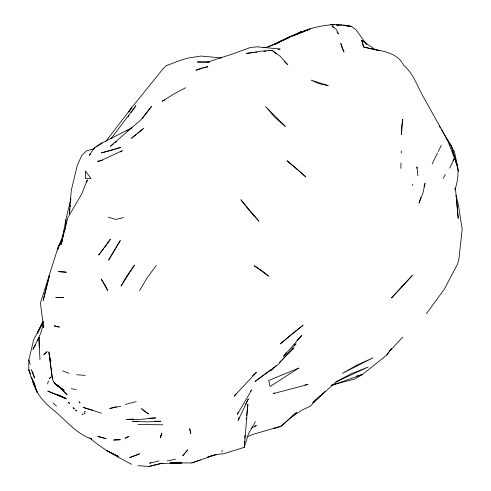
<?xml version="1.0" encoding="UTF-8"?>
<svg xmlns="http://www.w3.org/2000/svg" width="491" height="491" viewBox="0 0 491 491"><rect width="100%" height="100%" fill="white"/><g stroke="black" fill="none" stroke-linecap="round" stroke-linejoin="round"><path stroke-width="0.74" d="M43.03 321.863L33.683 339.747L28.809 359.946L28.803 369.852L31.35 378.174M400.871 168.321L400.994 163.043M401.215 153.241L401.264 150.976M65.684 226.277L65.886 219.538L70.956 198.499M222.184 450.081L221.963 452.033M65.487 228.383L65.886 219.538L62.228 238.89M244.604 441.305L244.254 447.369L222.902 453.954L220.95 453.856L211.553 455.587M244.776 438.273L244.948 435.241M43.803 325.472L43.668 327.73L40.409 303.082L58.091 247.396L63.124 236.281M246.249 419.357L246.414 417.847M246.66 415.582L247.894 404.259L244.254 447.369L248.483 433.768L255.375 421.701M43.005 321.722C42.877 331.824 37.163 340.515 32.946 349.353L35.555 344.823M69.968 208.871L69.305 213.99L71.318 190.183L77.308 165.357L81.702 155.481L86.447 150.909L94.033 148.847M70.256 206.674L70.44 205.213M86.766 182.124L87.294 179.921L81.917 193.65L67.795 217.771L61.154 244.322L62.688 240.074M412.477 185.543L412.827 184.107M416.656 168.26L417 166.823L417.921 175.864M48.388 380.912L47.627 383.901M37.408 333.457L42.95 321.826M420.769 197.419L419.044 203.084L422.929 193.086L425.089 183.253L424.009 186.795M238.141 412.164L237.423 414.312L251.644 389.885L250.698 391.063M239.16 417.589L238.141 420.431L248.329 398.931L245.242 404.848M58.312 247.795L57.465 249.925L58.153 248.575M58.877 246.372L61.7 239.264M449.701 168.18L454.445 158.145C460.079 168.303 458.128 179.141 455.077 189.796L454.948 188.28M432.141 163.951L437.536 152.959M438.211 151.584L441.249 145.397M65.137 229.064L64.106 231.108L60.399 244.868L61.142 243.548M43.018 321.924L37.789 332.076L40.035 328.135M61.271 241.437L58.091 247.396L59.589 244.77M443.164 178.399L445.349 174.477M452.99 160.76L454.445 158.145M40.784 326.822L43.024 322.875M139.561 290.629L146.754 278.434L156.255 265.422M38.998 338.011L37.445 340.527L39.176 338.004M128.66 112.095L131.698 107.676L162.828 69.084L165.964 65.825L180.179 60.405L187.875 58.104L201.071 56.042L221.539 57.969M129.158 111.414L131.698 107.676L105.86 141.39M104.595 247.562L106.246 245.181M107.075 243.99L110.383 239.227L98.617 255.068L103.675 248.722M128.133 116.803L128.992 115.575M131.152 112.5L135.903 105.737L111.003 138.714M426.458 313.681L444.275 289.205L457.612 263.974L458.956 258.634L462.197 229.162L458.453 205.385L456.127 195.424L455.335 187.973M331.806 385.005L354.582 379.064L362.61 374.4L386.791 354.993L391.462 348.616M386.791 354.993L390.357 350.114M286.241 352.661L283.534 356.306L301.756 335.562L296.975 340.208M142.445 118.349L151.486 106.443L140.776 119.939L110.407 146.244L113.384 143.955M236.03 393.788L234.201 396.169L256.363 372.356L252.546 375.805M184.518 453.666L182.713 455.826L187.672 449.885L185.42 452.585M111.156 138.892L112.132 137.738M402.718 337.151L389.332 351.531M325.177 391.333L310.263 406.186L301.597 410.31L290.678 417.694L281.478 425.9L277.937 427.6L273.769 428.336L253.368 434.283L247.065 436.781M270.848 370.908L276.188 365.642M279.391 362.487L293.802 348.279L292.568 349.113M90.841 153.738L89.252 155.279L94.419 147.693L101.999 142.961L131.95 127.832L129.415 129.348M100.937 143.986L101.999 142.961L95.984 146.987M320.488 395.365L312.755 402.657L337.041 381.28L351.507 373.59L368.078 367.084L335.783 382.029M321.593 394.322L322.697 393.279M290.678 417.694L296.668 412.299L281.478 425.9L273.769 428.336M136.013 134.608L131.447 138.309L143.433 128.593L137.155 133.681M115.164 142.58L116.355 141.666M94.892 147.822L92.701 149.485L93.99 148.761M294.256 345.179L296.091 343.81L278.44 364.279L255.142 381.397L271.087 369.588M272.315 368.68L274.156 367.317M276.531 43.453L278.814 41.907C300.958 30.743 326.22 20.487 351.464 26.41L355.883 29.607L366.765 44.675M120.448 151.922L122.296 150.688L101.594 160.219L97.605 161.453L102.619 160.213M276.918 43.411L289.131 37.255L310.171 28.975L292.753 36.162M126.874 130.87L128.145 130.109M297.245 33.799L300.983 31.651L298.086 33.259M275.641 44.024L278.17 42.588L267.129 47.019L263.391 47.805M274.193 44.472L289.131 37.255L283.025 40.465M274.181 44.436L278.814 41.907L286.48 38.746M185.543 87.76L174.323 93.75L162.233 101.238L164.921 99.949M278.28 42.962L279.637 42.251M251.054 428.41L256.345 425.629L254.473 426.206M331.486 385.435L334.175 384.226M274.721 393.003L273.358 393.592L307.986 384.478L304.972 384.907M268.313 46.964L278.139 42.699M210.301 455.955L207.797 457.004L214.076 455.163M287.873 38.169L289.966 37.31M331.977 385.361L362.61 374.4L356.816 375.989M138.032 465.671L148.976 466.45L160.262 463.529L181.854 462.903L169.96 462.97L191.778 462.945L216.255 454.494M115.827 149.043L120.933 147.275L101.379 152.916L115.103 149.239M191.778 462.945L200.353 460.03M209.301 62.026L197.327 62.019L207.816 62.026L232.175 54.096L250.428 47.474L257.278 46.835L280.146 49.063L277.881 49.241M150.97 462.768L149.577 463.197L158.937 460.932M202.255 68.353L195.94 70.195L201.856 67.985L207.865 66.715L203.655 67.942M116.398 406.751L109.806 408.457L120.725 406.229M125.193 404.474L136.179 401.632M148.976 466.45L162.411 463.252M123.493 217.593L115.808 219.428L108.358 217.188M167.339 460.834L175.428 459.3M159.477 463.707L163.08 463.216M253.927 52.512L246.316 53.421L261.083 51.174L272.192 50.328L280.312 56.379L287.824 64.763L284.473 61.67M255.449 52.328L256.971 52.15M263.82 51.328L266.104 51.058M268.387 50.782L272.192 50.328L276.102 53.936M133.472 419.062L126.58 419.418L140.088 419.437L155.678 417.909L148.785 418.271M137.916 421.29L132.582 421.296L146.502 421.898L160.784 421.247L154.683 421.253M137.953 424.476L162.865 424.795M207.816 62.026L209.295 62.044M334.801 24.796L330.382 24.55L333.395 24.814M336.267 24.875L342.123 25.293M76.516 374.713L85.238 375.406M336.409 25.084L338.667 25.28M346.947 26.011L351.464 26.41L343.559 25.464M71.244 388.725L76.222 389.455M92.873 410.323L83.224 407.42L101.404 413.164M62.793 370.883L69.016 373.32M131.6 464.32C116.975 456.593 102.11 448.952 89.712 437.831M90.645 438.273L91.878 439.15C76.283 433.829 66.193 420.664 54.053 410.464C43.042 402.184 34.075 390.897 31.534 377.045M58.601 386.239L62.087 389.197C58.012 386.245 52.881 383.207 52.261 377.689L48.904 352.022L52.261 377.689L52.021 377.082L52.899 378.322M56.686 384.76L60.516 388.197L58.46 385.975M363.371 41.821L361.738 40.336L363.628 46.94L379.304 50.702L375.056 49.474L361.738 40.336L363.628 46.94C377.309 50.96 396.403 50.364 403.645 65.285C412.999 73.098 416.761 84.918 422.463 95.26L447.774 140.604L454.513 151.805L458.465 171.169L451.456 146.214L441.237 129.286M53.003 402.872L56.49 406.167M57.367 384.95L67.107 394.77L58.503 386.018M333.469 27.631L332.119 25.925L336.096 29.141L338.409 33.891L337.059 32.185M445.963 138.118L451.456 146.214L456.906 164.608L447.774 140.604M439.273 126.034L440.452 127.985M30.19 373.27L28.803 369.852L30.104 373.338M33.793 382.145L35.174 385.558M31.111 369.342L34.622 378.119L32.529 371.577M31.927 378.211L37.384 392.843L32.474 379.224M49.56 356.54L50.978 360.597M28.809 359.946L30.203 364.31M84.931 412.195L84.82 411.317L84.875 411.753M39.378 347.34L38.924 337.342L39.943 359.578M63.505 231.924L63.572 234.882M401.546 126.709L401.411 134.583L402.773 119.35L401.546 126.709M85.495 171.144L85.287 178.564L91.068 178.472L85.495 171.144M46.694 286.222L43.202 300.424L49.548 275.187L46.694 286.222M161.005 435.431L160.311 437.769L161.815 433.344L161.005 435.431M84.777 413.232L84.673 413.526L84.875 412.937L84.777 413.232M120.227 240.596L108.683 260.015L120.227 240.596M126.844 275.991L121.019 286.087L134.497 265.115L126.844 275.991M50.548 377.156L49.419 378.61L50.548 377.156M401.877 286.726L391.517 297.963L412.342 275.469L401.877 286.726M46.983 351.728L43.895 354.68L46.983 351.728M291.476 334.389L280.275 343.878L303.113 325.146L291.476 334.389M298.614 368.133L270.099 386.515L268.7 380.488L298.614 368.133M356.435 365.341L342.423 373.381L372.89 357.871L356.435 365.341M127.022 437.266L125.137 438.236L128.924 436.468L127.022 437.266M139.505 453.911L129.771 457.551L139.505 453.911M120.227 439.727L113.746 439.997L120.227 439.727M63.407 297.515L55.913 297.35L63.407 297.515M66.242 272.167L58.515 271.627L66.242 272.167M82.734 414.22L82.335 414.165L83.126 414.275L82.734 414.22M328.031 85.575L318.481 83.544L311.226 80.15L328.031 85.575M59.245 327.104L54.28 325.809L59.245 327.104M102.011 437.518L97.715 436.401L106.185 438.696L102.011 437.518M66.003 398.397L47.756 391.063L66.23 398.907L57.324 394.568L66.003 398.397M118.325 456.366L106.878 450.775L118.325 456.366M261.329 270.216L254.191 265.735L268.614 276.145L261.329 270.216M148.546 413.944L144.692 411.526L141.506 408.69L148.546 413.944M64.125 390.106L55.9 384.527L64.125 390.106M76.265 410.525L75.626 410.01L76.897 411.047L76.265 410.525M296.81 168.775L287.002 160.753L305.764 176.877L296.81 168.775M55.115 383.287L53.955 382.305L55.047 383.287M285.142 126.279L274.629 117.11L265.57 106.565L285.142 126.279M73.699 408.267L73.061 407.659L74.331 408.88L73.699 408.267M79.499 402.368L78.928 401.748L80.064 402.988L79.499 402.368M258.788 221.018L249.925 211.339L240.878 199.739L258.788 221.018M69.084 403.043L68.574 402.405L69.587 403.7L69.084 403.043M104.589 284.436L101.171 279.06L107.664 290.414L104.589 284.436M343.939 51.856L342.08 47.774L340.797 43.325L343.939 51.856M190.784 433.418L189.667 428.79L190.784 433.418M457.201 206.858L456.127 195.424L458.201 218.292L457.201 206.858"/></g></svg>
